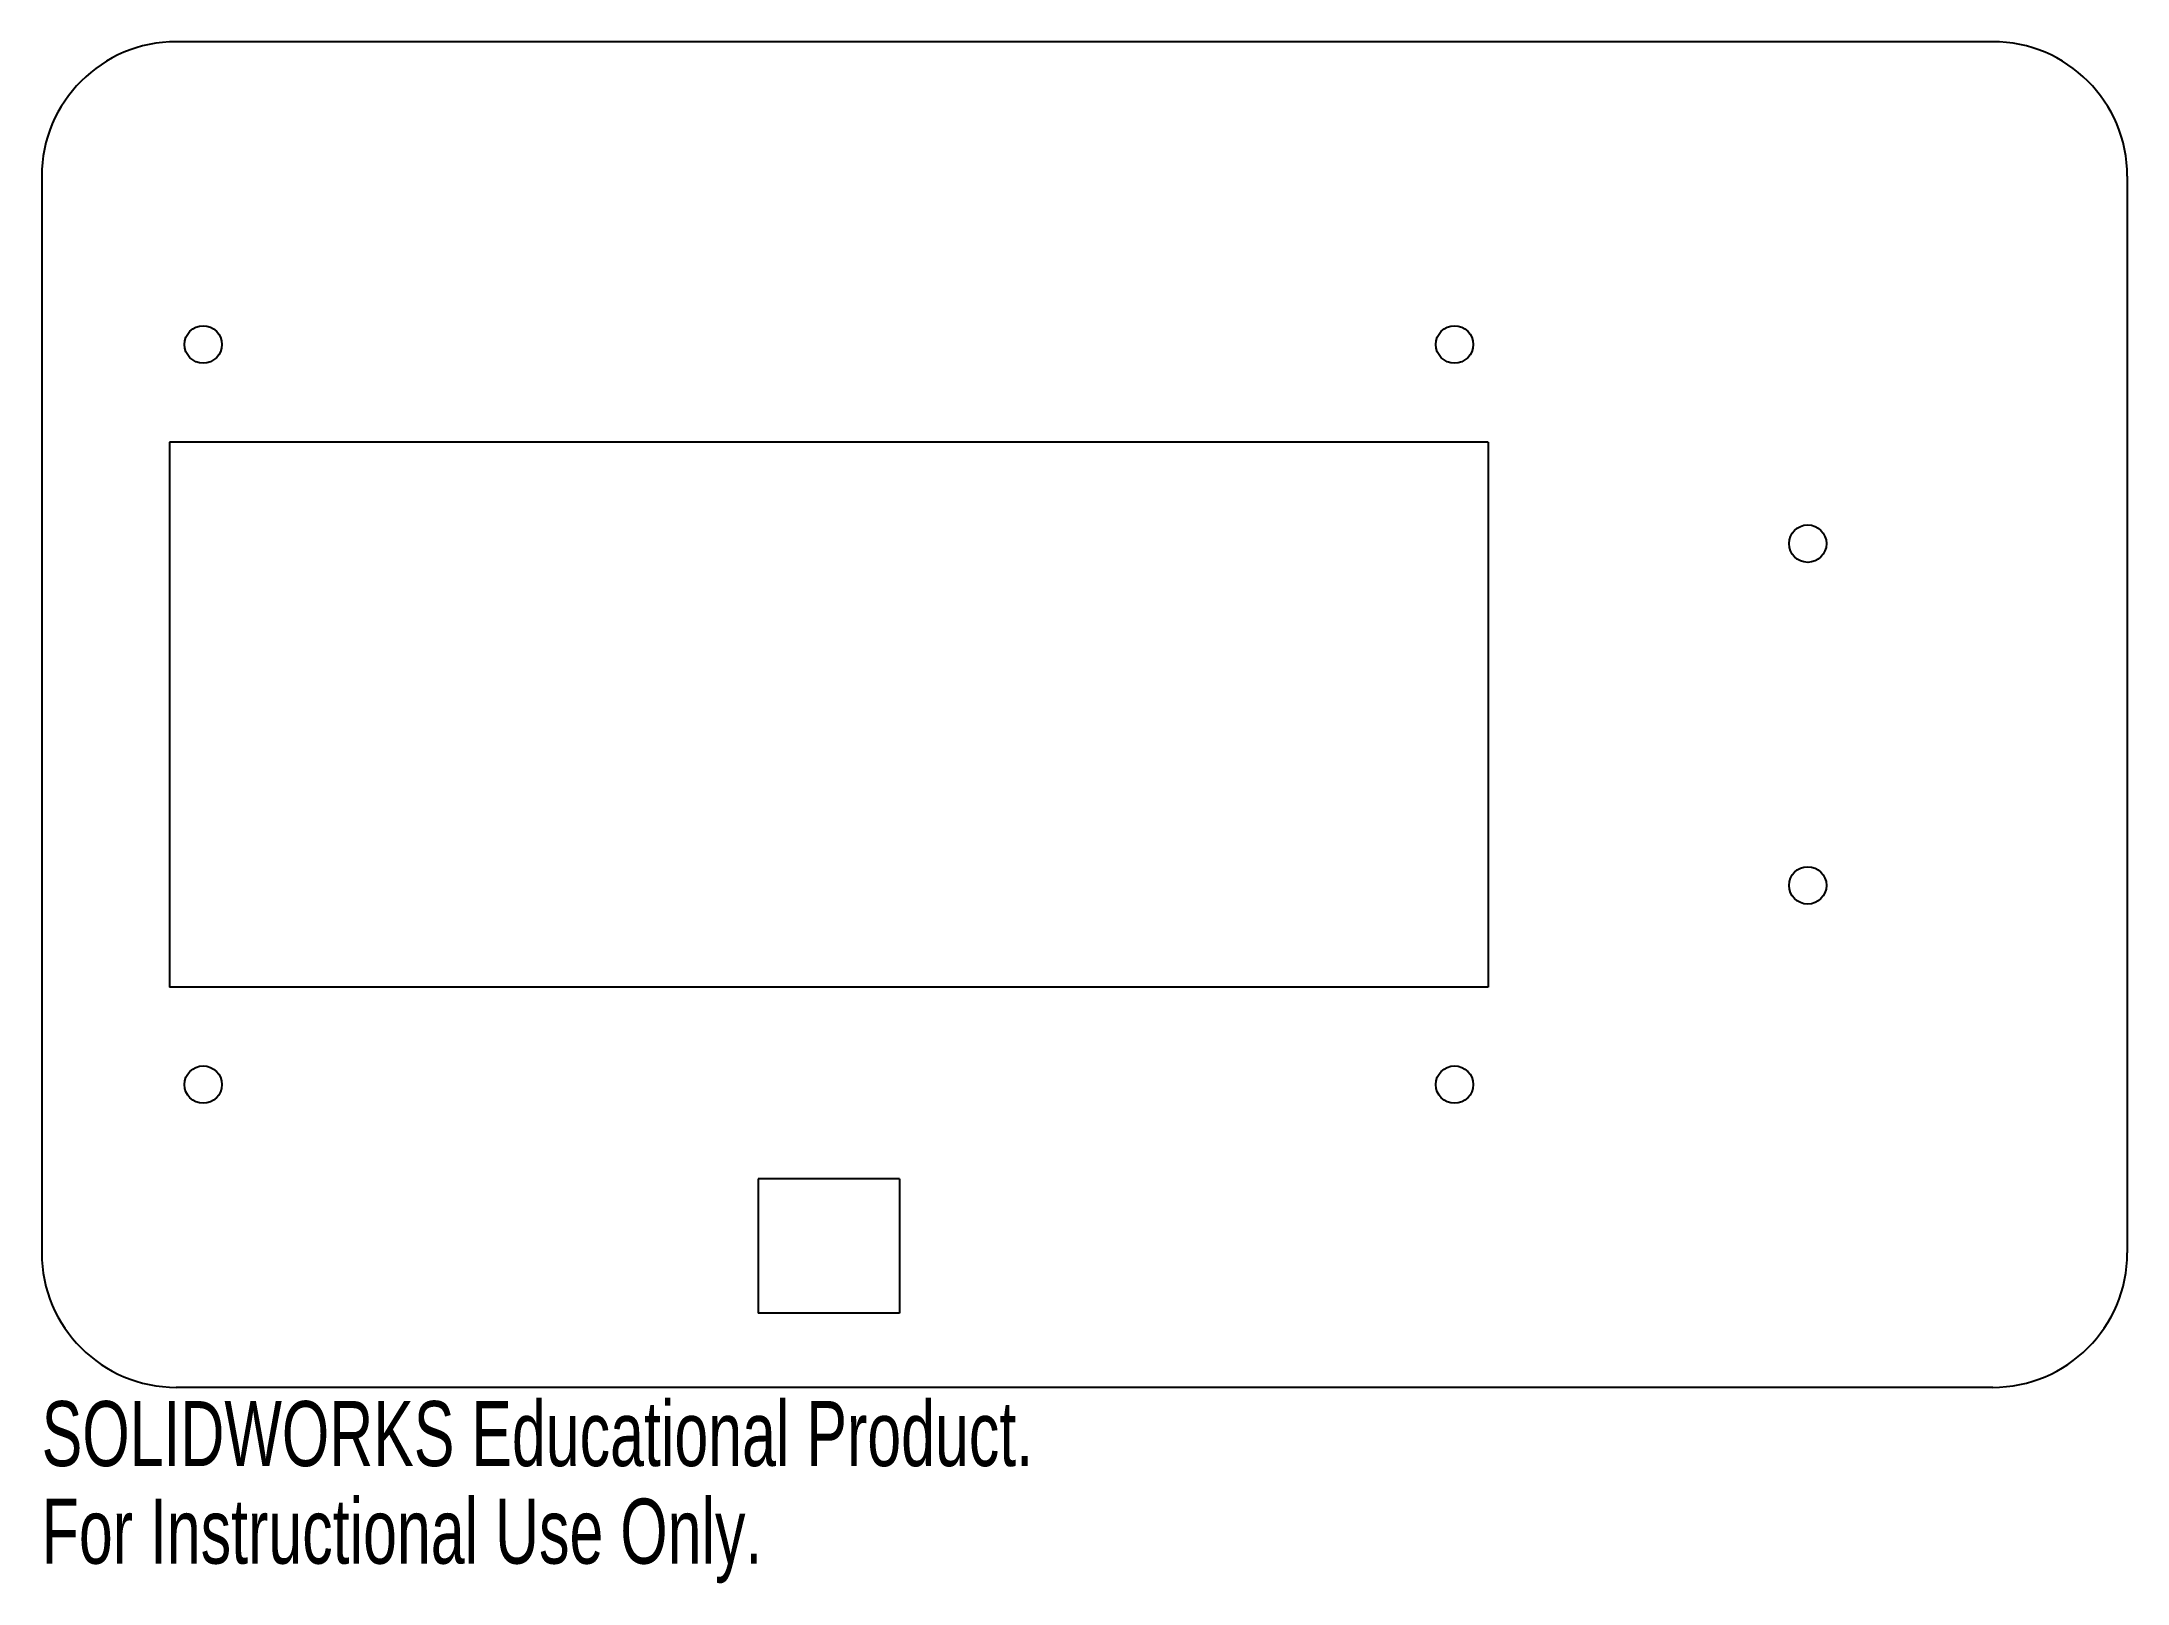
# Model space of a CAD drawing. Header units: millimetres. Extents: x -59 to 97, y -65 to 50.
import ezdxf

# ---------------------------------------------------------------- set-up
doc = ezdxf.new("R2010")
doc.units = ezdxf.units.MM
doc.styles.add('SLDTEXTSTYLE0', font='TXT', dxfattribs={"width": 0.7})

msp = doc.modelspace()

# ---------------------------------------------------------------- linework, layer by layer
at = {"color": 7, "linetype": 'Continuous', "lineweight": 25}
for p, q in [((86.5, 50), (-48.5, 50)), ((-58.5, 40), (-58.5, -40)), ((96.5, 40), (96.5, -40)), ((49, 20.25), (-49, 20.25)), ((-49, 20.25), (-49, -20.25)), ((49, 20.25), (49, -20.25)), ((49, -20.25), (-49, -20.25)), ((5.25, -34.5), (-5.25, -34.5)), ((-5.25, -34.5), (-5.25, -44.5)), ((5.25, -34.5), (5.25, -44.5)), ((5.25, -44.5), (-5.25, -44.5)), ((86.5, -50), (-48.5, -50))]:
    msp.add_line(p, q, dxfattribs=at)
for centre in [(-46.5, 27.5), (46.5, 27.5), (72.75, 12.7), (72.75, -12.7), (-46.5, -27.5), (46.5, -27.5)]:
    msp.add_circle(centre, 1.39, dxfattribs=at)
for centre, start, end in [((-48.5, 40), 90, 180), ((86.5, 40), 0, 90), ((-48.5, -40), 180, 270), ((86.5, -40), 270, 0)]:
    msp.add_arc(centre, 10, start, end, dxfattribs=at)

# ---------------------------------------------------------------- texts
at = {"color": 7, "linetype": 'Continuous', "char_height": 4.8336, "attachment_point": 1, "style": 'SLDTEXTSTYLE0'}
for s, insert in [('SOLIDWORKS Educational Product.', (-58.5, -51.02)), ('For Instructional Use Only.', (-58.5, -58.27))]:
    msp.add_mtext(s, dxfattribs=dict(at, insert=insert))

doc.saveas('drawing.dxf')
